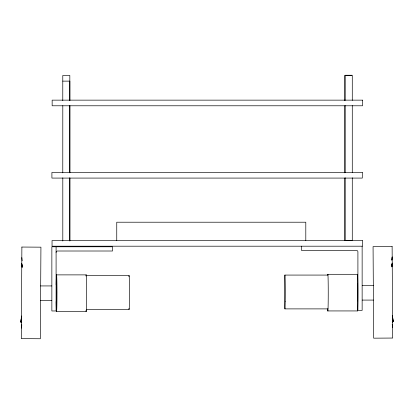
<?xml version="1.0" encoding="UTF-8"?>
<svg xmlns="http://www.w3.org/2000/svg" width="414" height="414" viewBox="0 0 414 414"><rect width="100%" height="100%" fill="white"/><g stroke="black" fill="none" stroke-linecap="round" stroke-linejoin="round"><path stroke-width="0.62" d="M56.718 293.5L56.537 301.459L56.48 301.164M21.714 315.97L20.7 321.652L21.399 322.879M391.882 265.747L392.224 263.19M391.882 265.974L392.229 263.444M391.872 265.581L392.224 263.076M391.867 266.932L392.234 264.437M391.846 266.616L392.229 264.06M21.709 319.142L21.414 321.041L21.725 319.127M21.414 320.664L21.714 318.796M21.74 316.399L20.7 322.014L21.404 322.035L20.7 321.901M357.484 300.874L357.479 283.968M56.501 284.635L56.501 298.494M56.506 287.461L56.651 291.384M392.601 322.304L393.3 321.073L392.286 315.39M20.7 321.652L21.409 321.197M351.641 75.483L344.593 75.483L344.593 100.633M62.804 81.128L69.857 81.128L69.857 100.473M327.805 274.301L357.468 274.301M56.532 274.88L86.195 274.88M284.884 275.072L327.966 275.072M86.034 275.652L129.116 275.652M362.193 285.36L373.48 285.36M40.52 285.934L51.807 285.934M362.193 300.083L373.48 300.083M40.52 300.662L51.807 300.662M284.925 308.891L328.007 308.891M86.64 309.47L129.075 309.47M327.805 310.935L357.468 310.935M56.532 311.509L86.195 311.509M392.591 320.622L393.3 321.073M392.26 315.825L393.3 321.44M392.275 318.547L392.586 320.462L392.291 318.563M392.286 318.216L392.586 320.084M21.771 264.639L22.154 267.196M21.766 265.017L22.133 267.506M21.776 263.656L22.128 266.155M21.771 264.023L22.118 266.554M21.776 263.77L22.118 266.326M21.813 257.591L22.175 260.758M56.718 291.735L56.718 292.615M362.141 246.195L362.141 310.391L357.908 310.391L357.908 251.841A1.413 1.413 0 0 0 356.495 250.429L301.475 250.429L301.475 246.195M352.278 100.4L352.278 75.25L345.224 75.25L345.224 100.4M352.278 105.56L352.278 172.617M352.278 177.777L352.278 240.322L345.224 240.322L345.224 177.777M345.224 105.56L345.224 172.617M344.593 105.793L344.593 172.85M344.593 178.01L344.593 240.555M305.801 240.555L305.801 222.214L116.753 222.214L116.753 240.555M69.857 105.632L69.857 172.69M69.857 177.849L69.857 241.036M69.826 100.633L69.826 75.483L62.778 75.483L62.778 100.633M69.826 105.793L69.826 172.85M69.826 178.01L69.826 240.555M62.804 105.632L62.778 172.85M62.804 177.849L62.804 241.036M56.092 246.775L56.092 310.966L51.859 310.966L51.859 246.775L112.525 246.775L112.525 251.008L57.505 251.008A1.413 1.413 0 0 0 56.092 252.416M128.956 276.775A16.933 0.383 90 0 1 129.478 292.512A16.933 0.383 90 0 1 128.961 308.383M86.024 276.071A18.34 0.414 90 0 1 86.588 293.195A18.34 0.414 90 0 1 86.024 310.319M56.185 284.868A18.34 0.414 -90 0 1 56.816 278.943A18.34 0.414 -90 0 1 56.816 307.447A18.34 0.414 -90 0 1 56.185 301.521M327.717 274.901A18.34 0.414 -90 0 1 328.24 294.535A18.34 0.414 -90 0 1 327.634 308.958M357.38 274.503A18.34 0.414 90 0 1 357.862 292.62A18.34 0.414 90 0 1 357.38 310.733M21.88 247.049L21.3 338.626L40.344 338.75L40.929 247.168L21.88 247.049M392.187 257.022L391.825 260.183L392.187 257.027M21.771 324.923L21.368 328.079L21.771 324.928M392.12 246.475L373.071 246.594L373.656 338.171L392.7 338.052L392.12 246.47M362.529 100.141L52.148 100.141L52.148 105.782L362.529 105.782L362.529 100.141M362.297 172.436L51.91 172.436L51.91 178.082L362.297 178.082L362.297 172.436M362.431 240.555L52.045 240.555L52.045 246.195L362.431 246.195L362.431 240.555M392.632 327.5L392.229 324.343L392.632 327.49M285.225 301.242A16.933 0.383 -90 0 0 284.925 275.077A16.933 0.383 -90 0 0 284.563 299.627A16.933 0.383 -90 0 0 285.225 301.242"/></g></svg>
